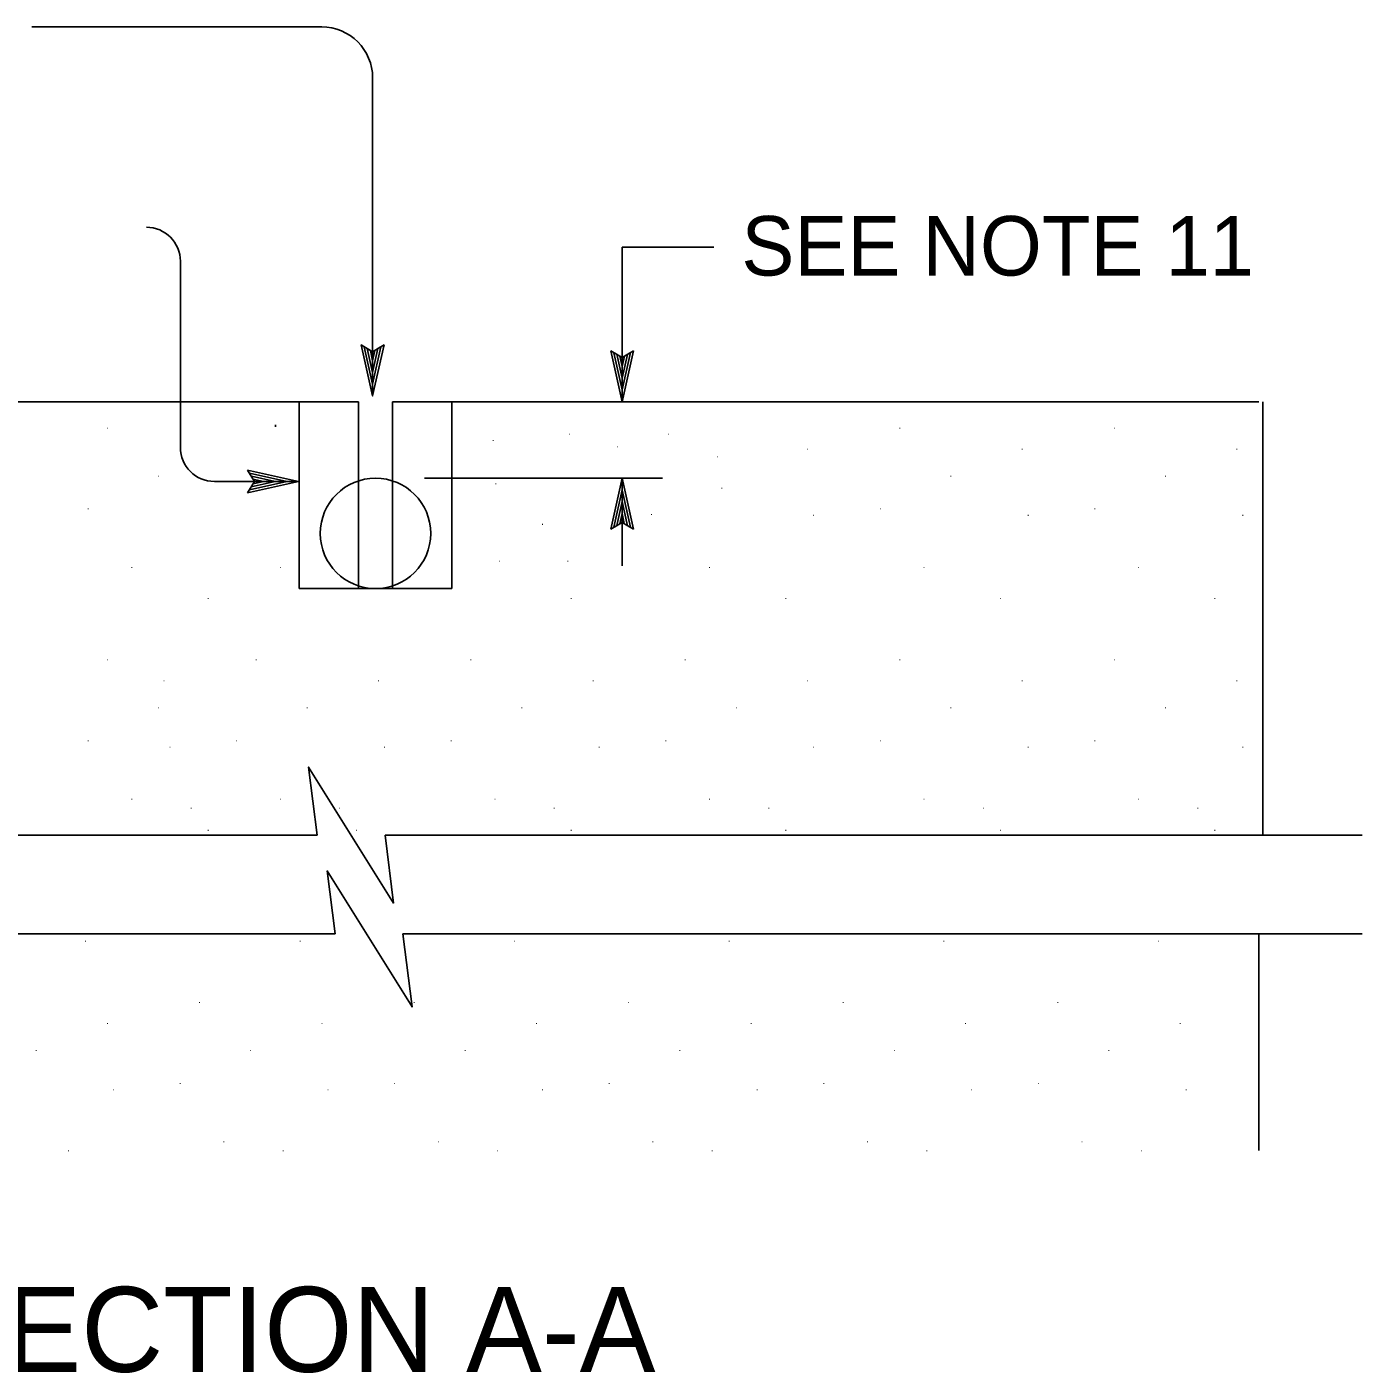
# Model space of a CAD drawing. Extents: x -894 to 866, y -472 to 714.
# Drawn here: x -54.3 to 102.9, y -139.8 to 18.7 of the extents above; entities that cross this region are included whole.
import ezdxf

# ---------------------------------------------------------------- set-up
doc = ezdxf.new("R2010")
doc.units = 0
doc.layers.add('es_DETAIL', color=7, linetype='Continuous')
doc.layers.add('es_DETAIL-anno', color=7, linetype='Continuous')

msp = doc.modelspace()

# ---------------------------------------------------------------- linework, layer by layer
at = {"layer": 'es_DETAIL'}
for p, q in [((-117.24, -25.44), (-15.24, -25.44)), ((-22.24, -25.44), (-22.24, -47.44)), ((-15.24, -25.44), (-15.24, -47.44)), ((-11.24, -25.44), (-11.24, -47.44)), ((-11.24, -25.44), (90.76, -25.44)), ((-4.24, -25.44), (-4.24, -47.44)), ((91.23, -25.44), (91.23, -76.44)), ((-22.24, -47.44), (-4.24, -47.44)), ((-128.72, -76.44), (-20.12, -76.44)), ((-12.12, -76.44), (102.91, -76.44)), ((-128.72, -88.06), (-18.01, -88.06)), ((-10.01, -88.06), (102.91, -88.06)), ((90.76, -88.06), (90.76, -113.56))]:
    msp.add_line(p, q, dxfattribs=at)
for points in [[(-20.12, -76.44), (-21.12, -68.44), (-11.12, -84.44), (-12.12, -76.44)], [(-18.01, -88.06), (-18.93, -80.66), (-8.93, -96.66), (-10.01, -88.06)]]:
    msp.add_lwpolyline(points, dxfattribs=at)
msp.add_circle((-13.24, -40.94), 6.5, dxfattribs=at)
at = {"layer": 'es_DETAIL-anno'}
for p, q in [((-53.69, 18.67), (-19.58, 18.67)), ((-13.58, -24.76), (-13.58, 13.32)), ((15.79, -25.44), (15.79, -7.25)), ((15.79, -7.25), (26.59, -7.25)), ((-36.21, -8.89), (-36.21, -30.83)), ((-14.91, -18.76), (-14.91, -18.76)), ((-12.24, -18.76), (-12.24, -18.76)), ((15.79, -25.44), (14.46, -19.44)), ((14.46, -19.44), (14.46, -19.44)), ((14.46, -19.44), (15.79, -20.24)), ((15.79, -24.05), (14.82, -19.67)), ((15.79, -22.68), (15.17, -19.85)), ((15.79, -21.3), (15.53, -20.09)), ((15.79, -20.24), (17.13, -19.44)), ((17.13, -19.44), (15.79, -25.44)), ((16.77, -19.66), (15.79, -24.06)), ((16.41, -19.89), (15.79, -22.68)), ((16.07, -20.07), (15.79, -21.3)), ((17.13, -19.44), (17.13, -19.44)), ((-13.58, -24.76), (-13.58, -24.76)), ((15.79, -25.44), (15.79, -25.44)), ((-32.21, -34.83), (-22.3, -34.83)), ((-27.5, -34.83), (-28.3, -33.49)), ((-28.3, -33.49), (-28.3, -33.49)), ((-28.3, -33.49), (-22.3, -34.83)), ((-22.3, -34.83), (-28.3, -36.16)), ((-28.3, -36.16), (-27.5, -34.83)), ((-28.08, -33.85), (-23.68, -34.83)), ((-23.69, -34.84), (-28.06, -35.8)), ((-25.06, -34.83), (-27.89, -35.46)), ((-27.85, -34.21), (-25.06, -34.83)), ((-27.67, -34.56), (-26.44, -34.83)), ((-26.44, -34.83), (-27.65, -35.1)), ((-22.3, -34.83), (-22.3, -34.83)), ((-7.48, -34.44), (20.54, -34.44)), ((14.45, -40.44), (15.79, -34.44)), ((15.79, -44.77), (15.79, -34.44)), ((15.79, -34.44), (15.79, -34.44)), ((15.79, -34.44), (17.12, -40.44)), ((-28.3, -36.16), (-28.3, -36.16)), ((14.81, -40.22), (15.79, -35.82)), ((15.79, -35.83), (16.76, -40.21)), ((15.17, -39.99), (15.79, -37.2)), ((15.79, -37.2), (16.41, -40.03)), ((15.51, -39.81), (15.79, -38.58)), ((15.79, -38.58), (16.05, -39.79)), ((15.79, -39.64), (14.45, -40.44)), ((14.45, -40.44), (14.45, -40.44)), ((17.12, -40.44), (15.79, -39.64)), ((17.12, -40.44), (17.12, -40.44))]:
    msp.add_line(p, q, dxfattribs=at)
msp.add_lwpolyline([(-12.24, -18.76), (-13.58, -24.76), (-14.92, -18.76), (-14.56, -18.98), (-13.59, -23.37), (-12.6, -18.98), (-12.95, -19.19), (-13.58, -22), (-14.21, -19.19), (-13.85, -19.4), (-13.58, -20.62), (-13.31, -19.4), (-13.58, -19.56), (-14.92, -18.76), (-13.58, -19.56)], close=True, dxfattribs=at)
for centre, radius, start, end in [((-19.58, 12.67), 6, 0, 90), ((-40.21, -8.91), 4, 0, 90), ((-32.21, -30.83), 4, 180, 270)]:
    msp.add_arc(centre, radius, start, end, dxfattribs=at)

# ---------------------------------------------------------------- texts
at = {"layer": 'es_DETAIL'}
for height, p in [(0.8, (-44.93, -28.6)), (1.77, (-25.35, -28.4)), (0.8, (48.33, -28.6)), (0.8, (73.59, -28.6)), (0.8, (0.45, -30.08)), (0.8, (9.46, -29.33)), (0.8, (21.12, -29.33)), (0.8, (15.08, -30.82)), (0.8, (37.49, -31.08)), (0.8, (62.75, -31.08)), (0.8, (88.01, -31.08)), (0.8, (26.85, -31.98)), (0.8, (-38.92, -34.25)), (0.8, (54.35, -34.25)), (0.8, (79.61, -34.25)), (0.8, (0.77, -35.16)), (0.8, (27.38, -35.69)), (0.8, (-47.23, -38.12)), (0.8, (46.04, -38.12)), (0.8, (71.3, -38.12)), (0.8, (19.11, -38.77)), (0.8, (38.19, -38.87)), (0.8, (63.45, -38.87)), (0.8, (88.71, -38.87)), (0.8, (6.28, -39.93)), (0.8, (1.19, -44.28)), (0.8, (9.25, -44.28)), (0.8, (-42.07, -45)), (0.8, (-24.59, -45)), (0.8, (25.93, -45)), (0.8, (51.19, -45)), (0.8, (76.45, -45)), (0.8, (-33.1, -48.66)), (0.8, (9.65, -48.66)), (0.8, (34.91, -48.66)), (0.8, (60.17, -48.66)), (0.8, (85.43, -48.66)), (0.8, (-44.93, -55.89)), (0.8, (-27.44, -55.89)), (0.8, (-2.18, -55.89)), (0.8, (23.07, -55.89)), (0.8, (48.33, -55.89)), (0.8, (73.59, -55.89)), (0.8, (-38.29, -58.36)), (0.8, (-13.03, -58.36)), (0.8, (12.23, -58.36)), (0.8, (37.49, -58.36)), (0.8, (62.75, -58.36)), (0.8, (88.01, -58.36)), (0.8, (-38.92, -61.53)), (0.8, (-21.43, -61.53)), (0.8, (3.83, -61.53)), (0.8, (29.09, -61.53)), (0.8, (54.35, -61.53)), (0.8, (79.61, -61.53)), (0.8, (-47.23, -65.4)), (0.8, (-37.59, -66.16)), (0.8, (-29.74, -65.4)), (0.8, (-12.33, -66.16)), (0.8, (-4.48, -65.4)), (0.8, (12.93, -66.16)), (0.8, (20.78, -65.4)), (0.8, (38.19, -66.16)), (0.8, (46.04, -65.4)), (0.8, (63.45, -66.16)), (0.8, (71.3, -65.4)), (0.8, (88.71, -66.16)), (0.8, (-42.07, -72.28)), (0.8, (-24.59, -72.28)), (0.8, (0.67, -72.28)), (0.8, (25.93, -72.28)), (0.8, (51.19, -72.28)), (0.8, (76.45, -72.28)), (0.8, (-35.09, -73.34)), (0.8, (-17.61, -73.34)), (0.8, (7.65, -73.34)), (0.8, (32.91, -73.34)), (0.8, (58.17, -73.34)), (0.8, (83.43, -73.34)), (0.8, (-33.1, -75.94)), (0.8, (-15.61, -75.94)), (0.8, (9.65, -75.94)), (0.8, (34.91, -75.94)), (0.8, (60.17, -75.94)), (0.8, (85.43, -75.94)), (0.8, (-47.53, -88.99)), (0.8, (-22.27, -88.99)), (0.8, (2.99, -88.99)), (0.8, (28.25, -88.99)), (0.8, (53.51, -88.99)), (0.8, (78.77, -88.99)), (0.8, (-34.11, -96.21)), (0.8, (-8.85, -96.21)), (0.8, (16.41, -96.21)), (0.8, (41.67, -96.21)), (0.8, (66.93, -96.21)), (0.8, (-44.95, -98.69)), (0.8, (-19.69, -98.69)), (0.8, (5.57, -98.69)), (0.8, (30.83, -98.69)), (0.8, (56.08, -98.69)), (0.8, (81.34, -98.69)), (0.8, (-53.35, -101.86)), (0.8, (-28.09, -101.86)), (0.8, (-2.83, -101.86)), (0.8, (22.43, -101.86)), (0.8, (47.69, -101.86)), (0.8, (72.95, -101.86)), (0.8, (-36.4, -105.73)), (0.8, (-11.14, -105.73)), (0.8, (14.12, -105.73)), (0.8, (39.38, -105.73)), (0.8, (64.64, -105.73)), (0.8, (-44.25, -106.48)), (0.8, (-18.99, -106.48)), (0.8, (6.27, -106.48)), (0.8, (31.53, -106.48)), (0.8, (56.79, -106.48)), (0.8, (82.05, -106.48)), (0.8, (-49.53, -113.67)), (0.8, (-31.25, -112.61)), (0.8, (-24.27, -113.67)), (0.8, (-5.99, -112.61)), (0.8, (0.99, -113.67)), (0.8, (19.27, -112.61)), (0.8, (26.25, -113.67)), (0.8, (44.53, -112.61)), (0.8, (51.51, -113.67)), (0.8, (69.79, -112.61)), (0.8, (76.77, -113.67))]:
    msp.add_text('.', height=height, dxfattribs=at).set_placement(p)
at = {"layer": 'es_DETAIL-anno'}
for s, height, p in [('SEE NOTE 11', 7, (29.83, -10.59)), ('SECTION A-A', 10, (-65.73, -139.61))]:
    msp.add_text(s, height=height, dxfattribs=at).set_placement(p)

doc.saveas('drawing.dxf')
